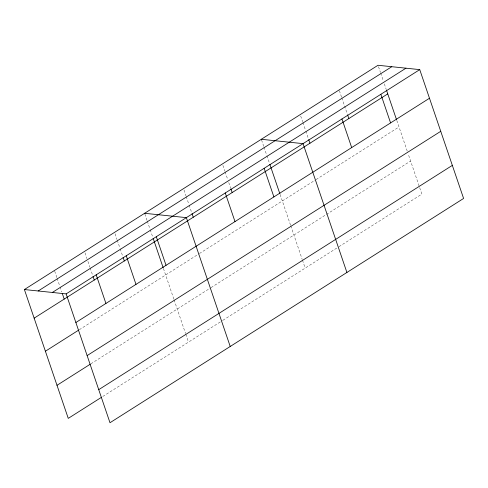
<?xml version="1.0" encoding="UTF-8"?>
<svg xmlns="http://www.w3.org/2000/svg" width="488" height="488" viewBox="0 0 488 488"><rect width="100%" height="100%" fill="white"/><g stroke="black" fill="none" stroke-linecap="round" stroke-linejoin="round"><path stroke-width="0.37" stroke-dasharray="2.44 1.83" d="M79.294 329.735L198.787 253.949M199.421 253.546L315.474 179.938M316.114 179.535L399.007 126.959M90.896 363.81L210.383 288.024M211.023 287.615L410.609 161.034M102.791 396.476L222.284 320.689M222.918 320.287L338.337 247.081M338.971 246.678L421.87 194.102L408.194 153.933M378.499 66.703L380.445 72.425M380.689 73.139L383.367 81.008M384.343 83.869L386.289 89.597M396.805 120.487L407.224 151.097M339.355 90.658L341.545 97.094M341.789 97.807L347.395 114.265M300.7 116.04L302.651 121.762M302.896 122.482L305.573 130.351M305.817 131.065L308.495 138.934M261.562 139.995L263.752 146.437M263.996 147.15L266.674 155.019M266.918 155.733L269.602 163.602M280.118 194.499L290.537 225.102M290.775 225.816L302.237 259.488M302.487 260.208L305.177 268.113M222.906 165.383L224.858 171.105M225.102 171.819L227.78 179.688M228.756 182.549L230.702 188.276M184.013 190.052L185.959 195.773M186.202 196.487L188.88 204.362M189.124 205.076L191.802 212.945M144.869 214.006L147.065 220.442M147.309 221.162L149.987 229.031M150.231 229.744L152.909 237.613M163.425 268.51L173.844 299.113M174.088 299.821L185.55 333.493M185.794 334.213L188.484 342.125M115.058 233.782L117.004 239.51M117.248 240.224L119.926 248.093M120.17 248.807L122.854 256.676M85.003 252.845L86.949 258.573M87.925 261.434L89.871 267.156M90.115 267.869L92.793 275.738M54.699 271.194L56.895 277.635M57.139 278.349L59.817 286.218M60.061 286.932L61.762 291.94"/><path stroke-width="0.73" d="M24.4 289.543L378.011 65.27L419.741 69.625L463.6 198.457L109.989 422.73L66.13 293.898L24.4 289.543L68.259 418.375L101.51 397.287M38.174 290.982L391.779 66.71M52.362 292.458L405.967 68.186M66.13 293.898L419.741 69.625M34.142 318.158L387.753 93.885M75.872 322.513L429.483 98.241M45.402 351.232L78.653 330.138M87.132 355.587L440.743 131.315M56.998 385.306L90.256 364.213M98.735 389.656L452.339 165.383M261.318 139.281L303.048 143.637L346.907 272.469M144.625 213.293L186.361 217.642L230.22 346.474M386.533 90.311L396.561 119.767M380.847 94.294L390.589 122.909M347.639 114.979L348.853 118.56M341.948 118.962L351.689 147.583M308.739 139.647L309.959 143.228M269.84 164.322L279.868 193.779M264.154 168.305L273.896 196.92M230.946 188.99L232.166 192.565M225.255 192.974L234.996 221.589M192.046 213.659L193.266 217.239M156.3 236.704L166.042 265.326M153.153 238.327L163.181 267.79M126.246 255.773L135.987 284.388M123.092 257.396L124.312 260.97M96.191 274.836L105.933 303.451M93.037 276.458L94.257 280.033M62.25 293.373L64.196 299.095"/></g></svg>
